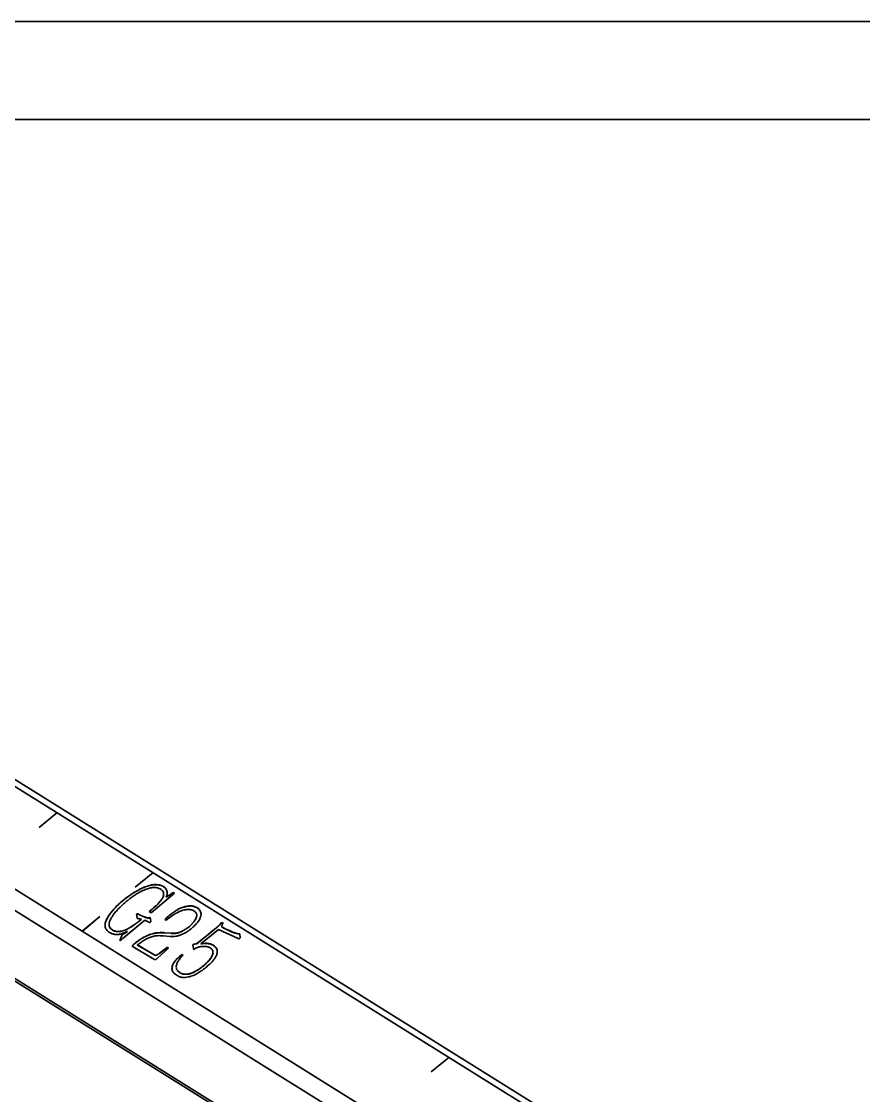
# Model space of a CAD drawing. Header units: millimetres. Extents: x 0 to 14850, y 0 to 10716.
# Drawn here: x 9511 to 11658, y 7758 to 10500 of the extents above; entities that cross this region are included whole.
import ezdxf

# ---------------------------------------------------------------- set-up
doc = ezdxf.new("R2010")
doc.units = ezdxf.units.MM
doc.header["$LTSCALE"] = 50
doc.layers.add('粗实线', color=7, linetype='Continuous', lineweight=35)

msp = doc.modelspace()

# ---------------------------------------------------------------- linework, layer by layer
at = {"color": 7, "linetype": 'Continuous', "lineweight": 35}
for p, q in [((12601.791, 6606.967), (6844.5, 10200.785)), ((12617.745, 6614.643), (6864.203, 10206.122)), ((8555.507, 8870.449), (10530.626, 7637.54)), ((8660.703, 8570.558), (10271.704, 7564.938)), ((9600.413, 8480.16), (9555.607, 8442.868)), ((9555.631, 8442.853), (9600.437, 8480.145)), ((9600.437, 8480.145), (9600.413, 8480.16)), ((9600.416, 8480.127), (9600.413, 8480.16)), ((9555.607, 8442.868), (9555.631, 8442.853)), ((9845.404, 8327.232), (9800.598, 8289.94)), ((9800.622, 8289.924), (9845.428, 8327.217)), ((9845.428, 8327.217), (9845.404, 8327.232)), ((9845.407, 8327.199), (9845.404, 8327.232)), ((9800.598, 8289.94), (9800.622, 8289.924)), ((9872.782, 8291.484), (9872.762, 8291.713)), ((9790.345, 8271.731), (9790.324, 8271.961)), ((9901.229, 8274.561), (9841.575, 8224.91)), ((9879.856, 8265.147), (9898.354, 8276.356)), ((9881.461, 8269.276), (9879.856, 8265.147)), ((9879.876, 8264.918), (9879.856, 8265.147)), ((9879.876, 8264.918), (9898.375, 8276.126)), ((9898.354, 8276.356), (9901.229, 8274.561)), ((9898.375, 8276.126), (9898.354, 8276.356)), ((9898.375, 8276.126), (9901.081, 8274.437)), ((9841.575, 8224.91), (9836.306, 8227.866)), ((9896.824, 8224.837), (9896.803, 8225.067)), ((9959.632, 8236.938), (9959.611, 8237.168)), ((9710.581, 8215.018), (9665.775, 8177.726)), ((9665.799, 8177.71), (9710.605, 8215.003)), ((9710.605, 8215.003), (9710.581, 8215.018)), ((9710.584, 8214.985), (9710.581, 8215.018)), ((9825.154, 8205.658), (9770.326, 8160.025)), ((9805.473, 8210.58), (9804.472, 8219.519)), ((9809.653, 8209.871), (9805.473, 8210.58)), ((9807.357, 8222.231), (9813.108, 8218.641)), ((9807.378, 8222.001), (9807.357, 8222.231)), ((9807.378, 8222.001), (9813.128, 8218.412)), ((9809.814, 8203.025), (9816.683, 8208.381)), ((9809.834, 8202.796), (9809.814, 8203.025)), ((9809.834, 8202.796), (9816.704, 8208.151)), ((9813.108, 8218.641), (9819.19, 8216.412)), ((9813.128, 8218.412), (9813.108, 8218.641)), ((9813.128, 8218.412), (9819.21, 8216.183)), ((9816.704, 8208.151), (9816.683, 8208.381)), ((9819.19, 8216.412), (9826.546, 8213.435)), ((9819.21, 8216.183), (9819.19, 8216.412)), ((9819.21, 8216.183), (9826.567, 8213.206)), ((9835.582, 8201.05), (9825.154, 8205.658)), ((9826.567, 8213.206), (9826.546, 8213.435)), ((9835.4, 8211.757), (9839.074, 8212.694)), ((9835.421, 8211.527), (9835.4, 8211.757)), ((9835.421, 8211.527), (9839.094, 8212.465)), ((9837.478, 8200.198), (9835.582, 8201.05)), ((9839.074, 8212.694), (9840.276, 8203.25)), ((9839.094, 8212.465), (9839.074, 8212.694)), ((9839.094, 8212.465), (9840.296, 8203.021)), ((9879.941, 8205.759), (9876.32, 8208.019)), ((9887.428, 8211.679), (9879.941, 8205.759)), ((9950.144, 8201.483), (9950.123, 8201.712)), ((10015.32, 8193.414), (10021.179, 8199.686)), ((10015.341, 8193.185), (10021.199, 8199.457)), ((10021.179, 8199.686), (10024.473, 8198.912)), ((10021.199, 8199.457), (10021.179, 8199.686)), ((10021.199, 8199.457), (10024.494, 8198.683)), ((9665.775, 8177.726), (9665.799, 8177.71)), ((9741.111, 8181.893), (9741.091, 8182.123)), ((9768.803, 8170.287), (9771.734, 8171.641)), ((9768.823, 8170.058), (9768.803, 8170.287)), ((9768.823, 8170.058), (9771.754, 8171.411)), ((9771.734, 8171.641), (9781.079, 8177.351)), ((9771.754, 8171.411), (9771.734, 8171.641)), ((9771.754, 8171.411), (9781.1, 8177.122)), ((9781.1, 8177.122), (9781.079, 8177.351)), ((9876.696, 8174.103), (9892.269, 8172.742)), ((9876.716, 8173.873), (9876.696, 8174.103)), ((9876.716, 8173.873), (9892.29, 8172.513)), ((9892.29, 8172.513), (9892.269, 8172.742)), ((10013.203, 8182.242), (9967.776, 8145.467)), ((9981.628, 8165.372), (9998.837, 8179.333)), ((9981.648, 8165.142), (9998.857, 8179.103)), ((9998.857, 8179.103), (9998.837, 8179.333)), ((10063.497, 8159.161), (10013.203, 8182.242)), ((10015.341, 8193.185), (10015.32, 8193.414)), ((10021.931, 8190.902), (10021.626, 8188.528)), ((10021.646, 8188.299), (10021.626, 8188.528)), ((10024.925, 8187.086), (10030.194, 8184.13)), ((10024.946, 8186.857), (10024.925, 8187.086)), ((10024.946, 8186.857), (10030.215, 8183.9)), ((10030.194, 8184.13), (10040.835, 8179.388)), ((10030.215, 8183.9), (10030.194, 8184.13)), ((10030.215, 8183.9), (10040.855, 8179.158)), ((10040.835, 8179.388), (10049.632, 8175.179)), ((10040.855, 8179.158), (10040.835, 8179.388)), ((10040.855, 8179.158), (10049.652, 8174.95)), ((10049.652, 8174.95), (10049.632, 8175.179)), ((10055.284, 8173.266), (10060.207, 8172.141)), ((10055.305, 8173.036), (10055.284, 8173.266)), ((10055.305, 8173.036), (10060.227, 8171.911)), ((10060.227, 8171.911), (10060.207, 8172.141)), ((10064.159, 8171.242), (10067.661, 8171.003)), ((10064.179, 8171.012), (10064.159, 8171.242)), ((10064.179, 8171.012), (10067.675, 8170.774)), ((10067.661, 8171.003), (10068.226, 8161.339)), ((9763.467, 8159.176), (9765.13, 8162.318)), ((9763.487, 8158.947), (9763.467, 8159.176)), ((9763.487, 8158.947), (9765.151, 8162.089)), ((9765.13, 8162.318), (9766.716, 8166.792)), ((9765.151, 8162.089), (9765.13, 8162.318)), ((9765.151, 8162.089), (9766.736, 8166.563)), ((9766.736, 8166.563), (9766.716, 8166.792)), ((9816.463, 8150.133), (9806.736, 8142.761)), ((9806.736, 8142.761), (9850.922, 8117.079)), ((9806.756, 8142.531), (9806.736, 8142.761)), ((9806.756, 8142.531), (9850.943, 8116.849)), ((9812.629, 8156.158), (9812.609, 8156.387)), ((9890.192, 8164.395), (9871.625, 8166.056)), ((9951.661, 8144.98), (9957.618, 8146.06)), ((9951.681, 8144.751), (9951.661, 8144.98)), ((9951.681, 8144.751), (9957.638, 8145.831)), ((9957.618, 8146.06), (9981.628, 8165.372)), ((9957.638, 8145.831), (9957.618, 8146.06)), ((9957.638, 8145.831), (9981.648, 8165.142)), ((9967.797, 8145.238), (9967.776, 8145.467)), ((9981.648, 8165.142), (9981.628, 8165.372)), ((9844.261, 8108.743), (9795.478, 8137.579)), ((9850.943, 8116.849), (9850.922, 8117.079)), ((9885.942, 8134.696), (9858.088, 8109.755)), ((9862.469, 8121.415), (9882.606, 8136.779)), ((9862.489, 8121.186), (9862.469, 8121.415)), ((9862.489, 8121.186), (9882.626, 8136.55)), ((9882.606, 8136.779), (9885.942, 8134.696)), ((9882.626, 8136.55), (9882.606, 8136.779)), ((9882.626, 8136.55), (9885.8, 8134.569)), ((9914.042, 8113.308), (9920.455, 8118.283)), ((9914.063, 8113.078), (9920.476, 8118.054)), ((9920.455, 8118.283), (9923.082, 8116.644)), ((9920.476, 8118.054), (9920.455, 8118.283)), ((9920.476, 8118.054), (9923.102, 8116.414)), ((9949.273, 8134.927), (9947.95, 8141.168)), ((9957.038, 8135.495), (9953.739, 8133.422)), ((9961.84, 8137.011), (9957.038, 8135.495)), ((10000.845, 8140.998), (10000.825, 8141.227)), ((9914.063, 8113.078), (9914.042, 8113.308)), ((9978.091, 8092.018), (9978.07, 8092.248)), ((9914.832, 8071.838), (9914.811, 8072.067)), ((10600.712, 7855.753), (10555.906, 7818.461)), ((10555.93, 7818.446), (10600.736, 7855.738)), ((10600.736, 7855.738), (10600.712, 7855.753)), ((10600.714, 7855.72), (10600.712, 7855.753)), ((10555.906, 7818.461), (10555.93, 7818.446))]:
    msp.add_line(p, q, dxfattribs=at)
at = {"color": 8, "linetype": 'Continuous', "lineweight": 35}
for p, q in [((10395.135, 7667.671), (8644.805, 8760.262)), ((8661.218, 8576.744), (10276.172, 7568.657))]:
    msp.add_line(p, q, dxfattribs=at)
at = {"color": 7, "linetype": 'Continuous', "lineweight": 35}
for points, knots in [([(9866.949, 8284.083), (9865.822, 8284.785), (9863.634, 8286.149), (9859.904, 8287.699), (9855.948, 8288.716), (9851.761, 8289.314), (9847.248, 8289.342), (9842.402, 8288.825), (9837.222, 8287.705), (9831.785, 8286.12), (9826.258, 8284.132), (9820.775, 8281.925), (9815.543, 8279.413), (9808.919, 8275.846), (9801.203, 8271.23), (9792.88, 8265.361), (9785.129, 8259.501), (9780.255, 8255.491), (9777.825, 8253.492)], [0, 0, 0, 0, 0.04295326, 0.0833737, 0.12325754, 0.16289483, 0.20439474, 0.24981156, 0.29920065, 0.35380566, 0.41125391, 0.46874835, 0.52579884, 0.58290836, 0.69435175, 0.79876645, 0.89966587, 1, 1, 1, 1]), ([(9790.324, 8271.961), (9793.339, 8273.918), (9799.553, 8277.954), (9807.889, 8282.623), (9814.964, 8286.219), (9820.466, 8288.751), (9826.147, 8290.978), (9831.839, 8292.963), (9837.352, 8294.643), (9842.572, 8295.841), (9847.388, 8296.532), (9851.773, 8296.758), (9855.666, 8296.616), (9859.08, 8296.381), (9861.978, 8295.919), (9865.19, 8295.13), (9868.781, 8293.734), (9871.408, 8292.4), (9872.762, 8291.713)], [0, 0, 0, 0, 0.1268755, 0.26150967, 0.33022947, 0.39832941, 0.46635617, 0.53369075, 0.59775723, 0.65546735, 0.70742019, 0.75440679, 0.79664377, 0.83377544, 0.86579922, 0.89355325, 0.94516293, 1, 1, 1, 1]), ([(9790.345, 8271.731), (9793.36, 8273.689), (9799.574, 8277.724), (9807.909, 8282.393), (9814.984, 8285.99), (9820.487, 8288.521), (9826.167, 8290.749), (9831.859, 8292.734), (9837.372, 8294.414), (9842.592, 8295.612), (9847.408, 8296.303), (9851.793, 8296.528), (9855.687, 8296.386), (9859.101, 8296.152), (9861.999, 8295.689), (9865.211, 8294.9), (9868.802, 8293.504), (9871.429, 8292.171), (9872.782, 8291.484)], [0, 0, 0, 0, 0.1268755, 0.26150967, 0.33022947, 0.39832941, 0.46635617, 0.53369075, 0.59775723, 0.65546735, 0.70742019, 0.75440679, 0.79664377, 0.83377544, 0.86579922, 0.89355325, 0.94516293, 1, 1, 1, 1]), ([(9873.162, 8274.637), (9873.164, 8274.669), (9873.273, 8276.495), (9871.405, 8280.005), (9868.435, 8282.723), (9866.949, 8284.083)], [0, 0, 0, 0, 0.00886263, 0.50387299, 1, 1, 1, 1]), ([(9872.762, 8291.713), (9873.53, 8291.213), (9875.028, 8290.236), (9876.905, 8288.56), (9878.493, 8286.813), (9880.227, 8284.323), (9881.563, 8280.808), (9882.05, 8277.107), (9881.923, 8274.179), (9881.913, 8272.258), (9881.729, 8270.659), (9881.544, 8269.702), (9881.461, 8269.276)], [0, 0, 0, 0, 0.09357054, 0.1825143, 0.2690925, 0.35430461, 0.52846014, 0.71500003, 0.80627002, 0.88354456, 0.94813655, 1, 1, 1, 1]), ([(9872.782, 8291.484), (9874.914, 8289.865), (9879.179, 8286.627), (9881.432, 8281.999), (9881.593, 8279.534), (9881.605, 8279.356)], [0, 0, 0, 0, 0.481112537, 0.962634115, 1, 1, 1, 1]), ([(9737.455, 8173.513), (9735.808, 8174.439), (9732.523, 8176.285), (9728.751, 8179.87), (9725.909, 8183.768), (9724.358, 8187.263), (9723.731, 8190.211), (9723.562, 8192.621), (9723.729, 8195.226), (9724.235, 8198.033), (9725.062, 8201.045), (9726.232, 8204.301), (9727.718, 8207.803), (9729.623, 8211.53), (9731.759, 8215.447), (9734.389, 8219.481), (9737.331, 8223.632), (9741.684, 8229.186), (9747.287, 8235.79), (9754.572, 8243.125), (9762.263, 8250.198), (9770.665, 8257.391), (9779.975, 8264.813), (9786.823, 8269.542), (9790.324, 8271.961)], [0, 0, 0, 0, 0.0403002, 0.08035589, 0.1194723, 0.15735705, 0.17675854, 0.19754225, 0.22012137, 0.24424942, 0.27049177, 0.29895608, 0.33040396, 0.36410791, 0.40024635, 0.43762732, 0.47738624, 0.51863216, 0.59947935, 0.67349709, 0.74692892, 0.82693022, 0.91150208, 1, 1, 1, 1]), ([(9723.691, 8191.252), (9723.82, 8193.636), (9724.121, 8199.24), (9727.738, 8207.859), (9732.674, 8216.99), (9741.127, 8228.639), (9753.633, 8242.423), (9770.917, 8257.801), (9783.869, 8267.088), (9790.345, 8271.731)], [0, 0, 0, 0, 0.07598051, 0.17860646, 0.2812826, 0.38397374, 0.58926835, 0.79465037, 1, 1, 1, 1]), ([(9777.825, 8253.492), (9774.681, 8250.797), (9768.167, 8245.214), (9760.659, 8237.789), (9754.796, 8231.651), (9750.796, 8227.142), (9747.244, 8222.806), (9744.232, 8218.642), (9741.666, 8214.721), (9739.365, 8211.167), (9737.611, 8207.917), (9736.195, 8204.995), (9735.2, 8202.308), (9734.383, 8199.818), (9734.08, 8197.463), (9733.966, 8194.61), (9734.357, 8191.357), (9735.655, 8187.833), (9737.83, 8184.687), (9739.983, 8182.993), (9741.091, 8182.123)], [0, 0, 0, 0, 0.12772602, 0.26455709, 0.33323675, 0.39828192, 0.45892292, 0.51622175, 0.56913463, 0.61693323, 0.65912117, 0.6964719, 0.73007193, 0.76120722, 0.79039145, 0.81747753, 0.86728566, 0.91198502, 0.95473253, 1, 1, 1, 1]), ([(9836.306, 8227.866), (9841.34, 8232.044), (9851.408, 8240.398), (9862.54, 8251.717), (9869.979, 8261.353), (9873.098, 8268.12), (9873.11, 8272.306), (9873.115, 8273.79)], [0, 0, 0, 0, 0.305508296, 0.610967091, 0.763603739, 0.916173178, 1, 1, 1, 1]), ([(9836.326, 8227.637), (9841.361, 8231.814), (9851.429, 8240.168), (9862.56, 8251.488), (9869.999, 8261.124), (9873.118, 8267.891), (9873.131, 8272.077), (9873.135, 8273.561)], [0, 0, 0, 0, 0.305508296, 0.610967091, 0.763603739, 0.916173178, 1, 1, 1, 1]), ([(9876.32, 8208.019), (9877.3, 8208.943), (9879.168, 8210.705), (9881.902, 8213.195), (9884.43, 8215.387), (9887.509, 8218.042), (9891.558, 8221.27), (9894.995, 8223.758), (9896.803, 8225.067)], [0, 0, 0, 0, 0.15459008, 0.29471376, 0.42200728, 0.53336569, 0.75452059, 1, 1, 1, 1]), ([(9876.341, 8207.789), (9877.321, 8208.713), (9879.189, 8210.475), (9881.922, 8212.966), (9884.45, 8215.158), (9887.53, 8217.812), (9891.579, 8221.041), (9895.016, 8223.529), (9896.824, 8224.837)], [0, 0, 0, 0, 0.15459008, 0.29471376, 0.42200728, 0.53336569, 0.75452059, 1, 1, 1, 1]), ([(9951.038, 8229.36), (9950.334, 8229.809), (9948.93, 8230.706), (9946.523, 8231.777), (9943.869, 8232.549), (9940.04, 8233.266), (9934.864, 8233.535), (9928.438, 8232.909), (9921.921, 8231.425), (9915.382, 8229.03), (9908.726, 8225.836), (9901.818, 8221.843), (9894.563, 8217.122), (9889.874, 8213.545), (9887.428, 8211.679)], [0, 0, 0, 0, 0.03912433, 0.07803622, 0.11700814, 0.1572624, 0.2406396, 0.32688127, 0.41729774, 0.51216051, 0.61632464, 0.73204174, 0.86021873, 1, 1, 1, 1]), ([(9896.803, 8225.067), (9898.142, 8226.037), (9900.73, 8227.912), (9904.597, 8230.549), (9908.416, 8232.817), (9912.133, 8234.892), (9916.053, 8236.741), (9920.413, 8238.35), (9925.218, 8239.871), (9930.346, 8241.184), (9935.491, 8242.189), (9940.355, 8242.615), (9944.803, 8242.479), (9948.679, 8241.658), (9952.045, 8240.572), (9954.952, 8239.44), (9957.518, 8238.393), (9958.941, 8237.56), (9959.611, 8237.168)], [0, 0, 0, 0, 0.07739328, 0.14959047, 0.21690567, 0.27930194, 0.34159904, 0.40834023, 0.48037546, 0.55779241, 0.63332571, 0.70128762, 0.76234076, 0.82020073, 0.87309812, 0.92088683, 0.96272163, 1, 1, 1, 1]), ([(9896.824, 8224.837), (9898.163, 8225.808), (9900.751, 8227.683), (9904.617, 8230.319), (9908.436, 8232.588), (9912.153, 8234.663), (9916.074, 8236.511), (9920.433, 8238.12), (9925.238, 8239.642), (9930.367, 8240.955), (9935.512, 8241.96), (9940.375, 8242.385), (9944.824, 8242.25), (9948.699, 8241.428), (9952.066, 8240.343), (9954.973, 8239.211), (9957.539, 8238.163), (9958.961, 8237.331), (9959.632, 8236.938)], [0, 0, 0, 0, 0.07739328, 0.14959047, 0.21690567, 0.27930194, 0.34159904, 0.40834023, 0.48037546, 0.55779241, 0.63332571, 0.70128762, 0.76234076, 0.82020073, 0.87309812, 0.92088683, 0.96272163, 1, 1, 1, 1]), ([(9959.611, 8237.168), (9960.373, 8236.608), (9961.899, 8235.488), (9963.795, 8233.566), (9965.42, 8231.499), (9967.117, 8228.551), (9968.407, 8224.602), (9968.733, 8220.487), (9968.287, 8217.116), (9967.588, 8214.454), (9966.605, 8211.668), (9964.741, 8207.795), (9961.783, 8202.964), (9957.261, 8197.375), (9952.002, 8191.915), (9946.301, 8186.531), (9940.218, 8181.483), (9935.88, 8178.423), (9933.785, 8176.946)], [0, 0, 0, 0, 0.03516325, 0.07046876, 0.10526088, 0.14109755, 0.21197021, 0.28295884, 0.31986972, 0.3581347, 0.39941166, 0.44301746, 0.53312555, 0.62371022, 0.7171611, 0.81469695, 0.91052316, 1, 1, 1, 1]), ([(9957.402, 8221.026), (9957.369, 8221.403), (9957.209, 8223.245), (9955.015, 8226.224), (9952.363, 8228.315), (9951.038, 8229.36)], [0, 0, 0, 0, 0.11406797, 0.55717793, 1, 1, 1, 1]), ([(9959.632, 8236.938), (9961.342, 8235.544), (9964.763, 8232.756), (9967.72, 8227.446), (9968.289, 8223.669), (9968.573, 8221.785)], [0, 0, 0, 0, 0.33379693, 0.66768312, 1, 1, 1, 1]), ([(9741.091, 8182.123), (9742.188, 8181.394), (9744.404, 8179.923), (9748.452, 8178.362), (9752.935, 8177.294), (9757.916, 8177.052), (9763.297, 8177.462), (9768.95, 8178.747), (9774.739, 8180.677), (9780.393, 8183.273), (9785.835, 8186.299), (9791.005, 8189.555), (9795.842, 8192.85), (9800.513, 8196.076), (9805.133, 8199.451), (9808.205, 8201.796), (9809.814, 8203.025)], [0, 0, 0, 0, 0.05592847, 0.11296138, 0.1707908, 0.23088314, 0.29540561, 0.36708307, 0.44344252, 0.52330691, 0.60529322, 0.68746741, 0.76684431, 0.84135464, 0.91689275, 1, 1, 1, 1]), ([(9741.111, 8181.893), (9742.208, 8181.165), (9744.425, 8179.693), (9748.472, 8178.133), (9752.956, 8177.065), (9757.937, 8176.822), (9763.317, 8177.232), (9768.97, 8178.518), (9774.76, 8180.447), (9780.414, 8183.044), (9785.856, 8186.069), (9791.025, 8189.326), (9795.863, 8192.621), (9800.534, 8195.847), (9805.153, 8199.221), (9808.225, 8201.567), (9809.834, 8202.796)], [0, 0, 0, 0, 0.05592847, 0.11296138, 0.1707908, 0.23088314, 0.29540561, 0.36708307, 0.44344252, 0.52330691, 0.60529322, 0.68746741, 0.76684431, 0.84135464, 0.91689275, 1, 1, 1, 1]), ([(9804.472, 8219.519), (9804.324, 8220.026), (9804.101, 8220.788), (9804.427, 8221.855), (9805.213, 8222.165), (9805.831, 8222.404), (9806.591, 8222.412), (9807.075, 8222.297), (9807.357, 8222.231)], [0, 0, 0, 0, 0.35048388, 0.52708431, 0.64707983, 0.75078317, 0.85477418, 1, 1, 1, 1]), ([(9804.283, 8220.348), (9804.269, 8220.408), (9804.216, 8220.636), (9804.278, 8221.038), (9804.463, 8221.582), (9805.138, 8221.907), (9805.841, 8222.185), (9806.652, 8222.175), (9807.136, 8222.059), (9807.378, 8222.001)], [0, 0, 0, 0, 0.05326978, 0.20253411, 0.34798941, 0.50864708, 0.67302888, 0.83636909, 1, 1, 1, 1]), ([(9816.683, 8208.381), (9815.843, 8208.581), (9814.331, 8208.942), (9812.29, 8209.336), (9810.803, 8209.668), (9809.977, 8209.814), (9809.653, 8209.871)], [0, 0, 0, 0, 0.36279874, 0.65247481, 0.86399134, 1, 1, 1, 1]), ([(9826.546, 8213.435), (9827.053, 8213.214), (9828.385, 8212.633), (9830.758, 8212.072), (9833.206, 8211.5), (9834.784, 8211.684), (9835.4, 8211.757)], [0, 0, 0, 0, 0.191467101, 0.50341413, 0.805851156, 1, 1, 1, 1]), ([(9826.567, 8213.206), (9827.073, 8212.985), (9828.406, 8212.404), (9830.779, 8211.842), (9833.226, 8211.27), (9834.804, 8211.455), (9835.421, 8211.527)], [0, 0, 0, 0, 0.191467101, 0.50341413, 0.805851156, 1, 1, 1, 1]), ([(9840.276, 8203.25), (9840.246, 8202.83), (9840.189, 8202.031), (9839.366, 8201.058), (9838.485, 8200.328), (9837.759, 8200.234), (9837.478, 8200.198)], [0, 0, 0, 0, 0.31628752, 0.60162371, 0.84553076, 1, 1, 1, 1]), ([(9892.269, 8172.742), (9893.537, 8172.653), (9895.97, 8172.48), (9899.539, 8172.383), (9902.859, 8172.604), (9906.064, 8172.945), (9909.321, 8173.742), (9912.866, 8174.906), (9916.842, 8176.51), (9922.607, 8179.231), (9929.729, 8183.164), (9937.463, 8188.652), (9944.269, 8194.868), (9948.142, 8199.396), (9950.123, 8201.712)], [0, 0, 0, 0, 0.05295924, 0.10162813, 0.14757954, 0.18986468, 0.23400112, 0.28648096, 0.34693181, 0.41697539, 0.56274103, 0.70511874, 0.84913706, 1, 1, 1, 1]), ([(9892.29, 8172.513), (9893.558, 8172.423), (9895.991, 8172.251), (9899.559, 8172.153), (9902.879, 8172.375), (9906.084, 8172.715), (9909.342, 8173.513), (9912.887, 8174.676), (9916.863, 8176.28), (9922.627, 8179.002), (9929.75, 8182.935), (9937.483, 8188.423), (9944.289, 8194.639), (9948.162, 8199.167), (9950.144, 8201.483)], [0, 0, 0, 0, 0.05295924, 0.10162813, 0.14757954, 0.18986468, 0.23400112, 0.28648096, 0.34693181, 0.41697539, 0.56274103, 0.70511874, 0.84913706, 1, 1, 1, 1]), ([(9950.123, 8201.712), (9951.345, 8203.416), (9953.788, 8206.824), (9956.307, 8212.204), (9958.15, 8216.72), (9957.663, 8219.333), (9957.521, 8220.097)], [0, 0, 0, 0, 0.29302386, 0.58596073, 0.87886475, 1, 1, 1, 1]), ([(9950.144, 8201.483), (9951.365, 8203.187), (9953.808, 8206.594), (9956.327, 8211.975), (9958.17, 8216.49), (9957.684, 8219.103), (9957.541, 8219.868)], [0, 0, 0, 0, 0.29302386, 0.58596073, 0.87886475, 1, 1, 1, 1]), ([(10024.473, 8198.912), (10023.998, 8198.015), (10023.197, 8196.503), (10022.294, 8194.446), (10021.877, 8192.656), (10021.913, 8191.514), (10021.931, 8190.902)], [0, 0, 0, 0, 0.345014556, 0.581901064, 0.776180755, 1, 1, 1, 1]), ([(9734.145, 8194.052), (9734.134, 8193.941), (9733.913, 8191.595), (9735.482, 8186.98), (9739.236, 8183.588), (9741.111, 8181.893)], [0, 0, 0, 0, 0.02429166, 0.51262625, 1, 1, 1, 1]), ([(9781.079, 8177.351), (9780.127, 8176.984), (9777.837, 8176.101), (9774.053, 8174.356), (9769.191, 8172.47), (9764.564, 8170.89), (9760.446, 8169.828), (9757.101, 8169.398), (9753.648, 8169.305), (9750.133, 8169.52), (9746.654, 8170.032), (9743.354, 8170.917), (9740.223, 8172.015), (9738.375, 8173.015), (9737.455, 8173.513)], [0, 0, 0, 0, 0.06693089, 0.16089457, 0.27731136, 0.40883181, 0.47853247, 0.54952248, 0.62185095, 0.69747018, 0.77465183, 0.84958552, 0.92512198, 1, 1, 1, 1]), ([(9766.716, 8166.792), (9766.939, 8167.502), (9767.333, 8168.756), (9768.358, 8169.824), (9768.803, 8170.287)], [0, 0, 0, 0, 0.56577634, 1, 1, 1, 1]), ([(9766.736, 8166.563), (9766.959, 8167.272), (9767.353, 8168.527), (9768.378, 8169.594), (9768.823, 8170.058)], [0, 0, 0, 0, 0.56577634, 1, 1, 1, 1]), ([(9812.609, 8156.387), (9814.016, 8157.301), (9816.727, 8159.06), (9820.833, 8161.466), (9824.722, 8163.637), (9828.458, 8165.551), (9831.989, 8167.223), (9835.362, 8168.63), (9838.565, 8169.762), (9842.513, 8170.869), (9847.076, 8171.929), (9852.134, 8172.971), (9856.691, 8173.655), (9862.113, 8174.189), (9868.743, 8174.347), (9873.993, 8174.186), (9876.696, 8174.103)], [0, 0, 0, 0, 0.07883517, 0.1518639, 0.2204205, 0.28391842, 0.34313526, 0.39689978, 0.44697915, 0.49273688, 0.57533185, 0.64969116, 0.71549911, 0.77316879, 0.88325232, 1, 1, 1, 1]), ([(9812.629, 8156.158), (9814.036, 8157.071), (9816.747, 8158.831), (9820.853, 8161.236), (9824.742, 8163.408), (9828.479, 8165.322), (9832.01, 8166.994), (9835.383, 8168.4), (9838.586, 8169.533), (9842.533, 8170.639), (9847.097, 8171.699), (9852.155, 8172.742), (9856.712, 8173.426), (9862.133, 8173.96), (9868.764, 8174.118), (9874.014, 8173.956), (9876.716, 8173.873)], [0, 0, 0, 0, 0.07883517, 0.1518639, 0.2204205, 0.28391842, 0.34313526, 0.39689978, 0.44697915, 0.49273688, 0.57533185, 0.64969116, 0.71549911, 0.77316879, 0.88325232, 1, 1, 1, 1]), ([(9933.785, 8176.946), (9931.44, 8175.544), (9926.728, 8172.726), (9920.288, 8169.812), (9915.144, 8167.721), (9911.412, 8166.52), (9907.931, 8165.532), (9903.381, 8164.71), (9897.458, 8164.173), (9892.687, 8164.319), (9890.192, 8164.395)], [0, 0, 0, 0, 0.186350317, 0.374511319, 0.466130522, 0.549671477, 0.62698491, 0.697442743, 0.841772656, 1, 1, 1, 1]), ([(9998.837, 8179.333), (9999.467, 8179.858), (10000.826, 8180.989), (10003, 8182.799), (10005.46, 8184.842), (10008.048, 8187.011), (10010.573, 8189.063), (10012.584, 8190.878), (10014.163, 8192.255), (10014.98, 8193.073), (10015.32, 8193.414)], [0, 0, 0, 0, 0.11301639, 0.24356981, 0.38971169, 0.5533906, 0.70927528, 0.83599152, 0.93155038, 1, 1, 1, 1]), ([(9998.857, 8179.103), (9999.488, 8179.628), (10000.847, 8180.759), (10003.021, 8182.569), (10005.48, 8184.613), (10008.068, 8186.782), (10010.594, 8188.833), (10012.605, 8190.649), (10014.184, 8192.026), (10015, 8192.843), (10015.341, 8193.185)], [0, 0, 0, 0, 0.11301639, 0.24356981, 0.38971169, 0.5533906, 0.70927528, 0.83599152, 0.93155038, 1, 1, 1, 1]), ([(10021.626, 8188.528), (10022.238, 8188.225), (10023.299, 8187.699), (10024.442, 8187.268), (10024.925, 8187.086)], [0, 0, 0, 0, 0.577156903, 1, 1, 1, 1]), ([(10021.646, 8188.299), (10022.258, 8187.995), (10023.319, 8187.47), (10024.462, 8187.039), (10024.946, 8186.857)], [0, 0, 0, 0, 0.577156903, 1, 1, 1, 1]), ([(10049.632, 8175.179), (10050.481, 8174.809), (10052.266, 8174.031), (10054.246, 8173.529), (10055.284, 8173.266)], [0, 0, 0, 0, 0.47581578, 1, 1, 1, 1]), ([(10049.652, 8174.95), (10050.501, 8174.58), (10052.287, 8173.802), (10054.267, 8173.3), (10055.305, 8173.036)], [0, 0, 0, 0, 0.47581578, 1, 1, 1, 1]), ([(10060.207, 8172.141), (10060.702, 8172.015), (10061.57, 8171.795), (10062.742, 8171.568), (10063.559, 8171.382), (10063.997, 8171.28), (10064.159, 8171.242)], [0, 0, 0, 0, 0.3800053, 0.66670935, 0.87687748, 1, 1, 1, 1]), ([(10060.227, 8171.911), (10060.722, 8171.786), (10061.59, 8171.565), (10062.763, 8171.339), (10063.579, 8171.152), (10064.017, 8171.05), (10064.179, 8171.012)], [0, 0, 0, 0, 0.3800053, 0.66670935, 0.87687748, 1, 1, 1, 1]), ([(9770.326, 8160.025), (9769.699, 8159.498), (9768.52, 8158.507), (9766.837, 8157.169), (9765.416, 8156.04), (9764.29, 8155.14), (9763.373, 8154.458), (9762.737, 8154.083), (9762.324, 8153.737), (9761.69, 8153.942), (9762.327, 8155.149), (9762.444, 8156.413), (9762.846, 8157.957), (9763.295, 8158.838), (9763.467, 8159.176)], [0, 0, 0, 0, 0.1462321, 0.27484022, 0.38076245, 0.46652179, 0.53226776, 0.5754245, 0.60174705, 0.60971992, 0.67755963, 0.79996333, 0.92319514, 1, 1, 1, 1]), ([(9762.009, 8154.275), (9762.046, 8154.374), (9762.207, 8154.803), (9762.592, 8156.374), (9763.098, 8157.826), (9763.487, 8158.947)], [0, 0, 0, 0, 0.06392027, 0.27786225, 1, 1, 1, 1]), ([(9795.478, 8137.579), (9794.893, 8137.939), (9793.73, 8138.655), (9793.67, 8140.256), (9794.406, 8141.631), (9795.673, 8143.023), (9797.494, 8144.786), (9800.848, 8147.689), (9805.894, 8151.644), (9810.301, 8154.757), (9812.609, 8156.387)], [0, 0, 0, 0, 0.06957193, 0.13812929, 0.18421264, 0.25132385, 0.34119282, 0.45429293, 0.71429233, 1, 1, 1, 1]), ([(9793.815, 8139.761), (9793.807, 8139.793), (9793.677, 8140.31), (9794.433, 8141.337), (9796.605, 8143.875), (9802.653, 8148.999), (9808.638, 8153.294), (9812.629, 8156.158)], [0, 0, 0, 0, 0.00465732, 0.07586476, 0.14699303, 0.43128636, 1, 1, 1, 1]), ([(9871.625, 8166.056), (9869.194, 8166.212), (9864.606, 8166.507), (9857.933, 8166.483), (9851.716, 8165.895), (9845.93, 8164.581), (9840.573, 8162.921), (9835.457, 8161.006), (9830.334, 8158.635), (9825.983, 8156.315), (9822.508, 8154.267), (9820.119, 8152.837), (9818.155, 8151.456), (9817.004, 8150.556), (9816.463, 8150.133)], [0, 0, 0, 0, 0.1211525, 0.22861183, 0.32899991, 0.42725369, 0.52189643, 0.6103543, 0.70434441, 0.81352877, 0.869175, 0.9189465, 0.96192585, 1, 1, 1, 1]), ([(9947.95, 8141.168), (9947.879, 8141.738), (9947.769, 8142.623), (9948.094, 8143.967), (9949.764, 8144.558), (9950.927, 8144.817), (9951.661, 8144.98)], [0, 0, 0, 0, 0.32577909, 0.50570759, 0.68842225, 1, 1, 1, 1]), ([(9947.923, 8141.993), (9947.906, 8142.202), (9947.869, 8142.638), (9947.974, 8143.305), (9948.701, 8144.056), (9950.117, 8144.377), (9951.166, 8144.628), (9951.681, 8144.751)], [0, 0, 0, 0, 0.14541268, 0.30362155, 0.44990017, 0.72981939, 1, 1, 1, 1]), ([(9967.776, 8145.467), (9969.698, 8145.74), (9973.254, 8146.245), (9978.416, 8146.975), (9983.583, 8147.008), (9988.004, 8146.387), (9991.839, 8145.535), (9994.783, 8144.374), (9997.897, 8143.018), (9999.82, 8141.842), (10000.825, 8141.227)], [0, 0, 0, 0, 0.1636776, 0.30293819, 0.43867026, 0.59706995, 0.68593335, 0.78195349, 0.88605472, 1, 1, 1, 1]), ([(9967.797, 8145.238), (9969.718, 8145.51), (9973.274, 8146.015), (9978.436, 8146.746), (9983.604, 8146.779), (9988.025, 8146.158), (9991.86, 8145.305), (9994.804, 8144.144), (9997.918, 8142.789), (9999.841, 8141.612), (10000.845, 8140.998)], [0, 0, 0, 0, 0.1636776, 0.30293819, 0.43867026, 0.59706995, 0.68593335, 0.78195349, 0.88605472, 1, 1, 1, 1]), ([(10068.226, 8161.339), (10068.158, 8160.915), (10068.039, 8160.182), (10067.353, 8159.234), (10066.378, 8158.848), (10065.514, 8158.493), (10064.399, 8158.585), (10063.832, 8158.947), (10063.497, 8159.161)], [0, 0, 0, 0, 0.24216727, 0.41851047, 0.5639756, 0.68312029, 0.81244169, 1, 1, 1, 1]), ([(9850.922, 8117.079), (9851.488, 8116.749), (9852.502, 8116.158), (9854.392, 8116.363), (9855.758, 8117.178), (9857.47, 8118.159), (9859.764, 8119.633), (9861.494, 8120.773), (9862.469, 8121.415)], [0, 0, 0, 0, 0.15312419, 0.27427629, 0.36646926, 0.51622597, 0.72734863, 1, 1, 1, 1]), ([(9850.943, 8116.849), (9851.509, 8116.519), (9852.523, 8115.928), (9854.412, 8116.134), (9855.778, 8116.948), (9857.49, 8117.929), (9859.785, 8119.403), (9861.515, 8120.543), (9862.489, 8121.186)], [0, 0, 0, 0, 0.15312419, 0.27427629, 0.36646926, 0.51622597, 0.72734863, 1, 1, 1, 1]), ([(9923.082, 8116.644), (9920.759, 8114.359), (9916.112, 8109.791), (9910.501, 8102.32), (9906.438, 8095.157), (9905.028, 8089.687), (9905.374, 8087.067), (9905.449, 8086.496)], [0, 0, 0, 0, 0.252708008, 0.505410129, 0.757798279, 0.947164851, 1, 1, 1, 1]), ([(9953.739, 8133.422), (9953.321, 8133.115), (9952.588, 8132.577), (9951.521, 8131.911), (9950.864, 8131.531), (9950.318, 8131.147), (9949.849, 8131.549), (9949.664, 8132.225), (9949.479, 8133.428), (9949.349, 8134.373), (9949.273, 8134.927)], [0, 0, 0, 0, 0.17799134, 0.31247569, 0.40725084, 0.45399365, 0.49341065, 0.59486637, 0.76267822, 1, 1, 1, 1]), ([(9992.899, 8134.63), (9992.022, 8135.144), (9990.317, 8136.142), (9987.517, 8137.307), (9984.628, 8138.16), (9980.729, 8138.817), (9975.994, 8139.146), (9970.661, 8138.931), (9965.936, 8138.273), (9963.141, 8137.411), (9961.84, 8137.011)], [0, 0, 0, 0, 0.10498834, 0.20408764, 0.29893541, 0.3927043, 0.57118449, 0.73091892, 0.8748496, 1, 1, 1, 1]), ([(9978.07, 8092.248), (9979.394, 8093.466), (9981.922, 8095.792), (9985.296, 8099.258), (9988.275, 8102.427), (9991.532, 8106.271), (9994.725, 8110.962), (9997.239, 8115.651), (9998.521, 8119.345), (9999.041, 8121.964), (9999.109, 8124.465), (9998.735, 8126.844), (9997.939, 8129.079), (9996.643, 8131.108), (9995.054, 8133.022), (9993.624, 8134.089), (9992.899, 8134.63)], [0, 0, 0, 0, 0.09596899, 0.18329947, 0.26269001, 0.33361905, 0.46295387, 0.58759982, 0.6467409, 0.70173245, 0.75433091, 0.80539226, 0.85482419, 0.90269796, 0.95063504, 1, 1, 1, 1]), ([(9978.091, 8092.018), (9981.475, 8095.22), (9988.24, 8101.619), (9994.992, 8110.569), (9998.263, 8118.094), (9999.625, 8122.187), (9999.049, 8124.105), (9999.041, 8124.133)], [0, 0, 0, 0, 0.33277381, 0.66520777, 0.83155384, 0.99758367, 1, 1, 1, 1]), ([(10000.825, 8141.227), (10001.75, 8140.564), (10003.498, 8139.309), (10005.681, 8137.343), (10007.312, 8135.429), (10008.801, 8132.859), (10009.582, 8129.207), (10009.901, 8125.308), (10009.547, 8121.847), (10009.028, 8119.037), (10007.983, 8116.152), (10006.67, 8113.141), (10004.823, 8110.046), (10002.63, 8106.807), (9999.946, 8103.46), (9995.744, 8098.688), (9989.444, 8092.56), (9983.895, 8087.774), (9981.008, 8085.283)], [0, 0, 0, 0, 0.04609885, 0.08713581, 0.12302436, 0.15545631, 0.22153889, 0.29863451, 0.34115968, 0.38536935, 0.4319244, 0.48047621, 0.5326351, 0.58835996, 0.64773333, 0.71160746, 0.84995161, 1, 1, 1, 1]), ([(10000.845, 8140.998), (10002.505, 8139.788), (10005.817, 8137.372), (10009.056, 8132.765), (10009.443, 8129.369), (10009.631, 8127.717)], [0, 0, 0, 0, 0.340205399, 0.67916515, 1, 1, 1, 1]), ([(9858.088, 8109.755), (9857.567, 8109.258), (9856.654, 8108.388), (9855.364, 8107.306), (9854.529, 8106.516), (9853.767, 8105.925), (9852.882, 8105.527), (9851.876, 8105.099), (9850.496, 8105.266), (9849.015, 8106.045), (9846.764, 8107.145), (9845.177, 8108.158), (9844.261, 8108.743)], [0, 0, 0, 0, 0.13828447, 0.24185969, 0.31624434, 0.35880566, 0.41934675, 0.4846487, 0.53840638, 0.64099009, 0.79290061, 1, 1, 1, 1]), ([(9907.844, 8064.873), (9906.19, 8065.859), (9903.12, 8067.69), (9899.363, 8070.831), (9896.652, 8074.309), (9895, 8078.312), (9894.229, 8082.817), (9894.755, 8087.557), (9895.984, 8092.148), (9898.228, 8096.419), (9901.256, 8100.604), (9904.952, 8104.947), (9909.146, 8109.345), (9912.439, 8112.01), (9914.042, 8113.308)], [0, 0, 0, 0, 0.086554348, 0.160622093, 0.2307482, 0.306919987, 0.389355257, 0.476970621, 0.562240408, 0.639082567, 0.718765359, 0.811832554, 0.908391646, 1, 1, 1, 1]), ([(9894.544, 8081.982), (9894.619, 8084.207), (9894.771, 8088.745), (9897.574, 8095.48), (9902.321, 8101.694), (9907.58, 8107.713), (9911.902, 8111.29), (9914.063, 8113.078)], [0, 0, 0, 0, 0.19363639, 0.39498326, 0.59661138, 0.79837493, 1, 1, 1, 1]), ([(9914.811, 8072.067), (9915.94, 8071.363), (9918.232, 8069.932), (9921.762, 8068.725), (9924.976, 8068.069), (9927.861, 8067.946), (9931.142, 8068.075), (9934.755, 8068.454), (9938.521, 8069.165), (9942.29, 8070.086), (9945.933, 8071.364), (9950.716, 8073.488), (9956.667, 8076.711), (9963.862, 8081.134), (9971.122, 8086.342), (9975.695, 8090.229), (9978.07, 8092.248)], [0, 0, 0, 0, 0.06066674, 0.1231841, 0.15687316, 0.19492576, 0.23784497, 0.28707276, 0.33862716, 0.39016577, 0.44212523, 0.4953923, 0.60696765, 0.72843526, 0.8589935, 1, 1, 1, 1]), ([(9914.832, 8071.838), (9915.961, 8071.134), (9918.253, 8069.703), (9921.783, 8068.495), (9924.996, 8067.84), (9927.881, 8067.716), (9931.162, 8067.846), (9934.776, 8068.225), (9938.542, 8068.935), (9942.31, 8069.857), (9945.954, 8071.135), (9950.736, 8073.259), (9956.687, 8076.482), (9963.882, 8080.905), (9971.142, 8086.113), (9975.716, 8090), (9978.091, 8092.018)], [0, 0, 0, 0, 0.06066674, 0.1231841, 0.15687316, 0.19492576, 0.23784497, 0.28707276, 0.33862716, 0.39016577, 0.44212523, 0.4953923, 0.60696765, 0.72843526, 0.8589935, 1, 1, 1, 1]), ([(9905.545, 8085.564), (9905.587, 8084.386), (9905.704, 8081.141), (9908.793, 8076.227), (9912.804, 8073.455), (9914.811, 8072.067)], [0, 0, 0, 0, 0.221820049, 0.610637603, 1, 1, 1, 1]), ([(9905.565, 8085.335), (9905.608, 8084.156), (9905.725, 8080.911), (9908.813, 8075.998), (9912.825, 8073.225), (9914.832, 8071.838)], [0, 0, 0, 0, 0.221820049, 0.610637603, 1, 1, 1, 1]), ([(9981.008, 8085.283), (9979.635, 8084.224), (9976.978, 8082.176), (9973.117, 8079.228), (9969.356, 8076.608), (9964.803, 8073.439), (9959.239, 8070.05), (9952.62, 8066.549), (9945.934, 8063.698), (9939.032, 8061.693), (9932.404, 8060.303), (9926.295, 8059.644), (9920.934, 8059.826), (9916.164, 8060.764), (9911.868, 8062.546), (9909.239, 8064.066), (9907.844, 8064.873)], [0, 0, 0, 0, 0.06810438, 0.13174128, 0.19044595, 0.24528459, 0.34615058, 0.43712537, 0.52394495, 0.60998698, 0.69157854, 0.76160612, 0.82358387, 0.87897052, 0.93576951, 1, 1, 1, 1])]:
    msp.add_open_spline(points, degree=3, knots=knots, dxfattribs=at)
at = {"layer": '粗实线'}
for p, q in [((0, 10500), (14850, 10500)), ((750, 10250), (14600, 10250))]:
    msp.add_line(p, q, dxfattribs=at)

doc.saveas('drawing.dxf')
